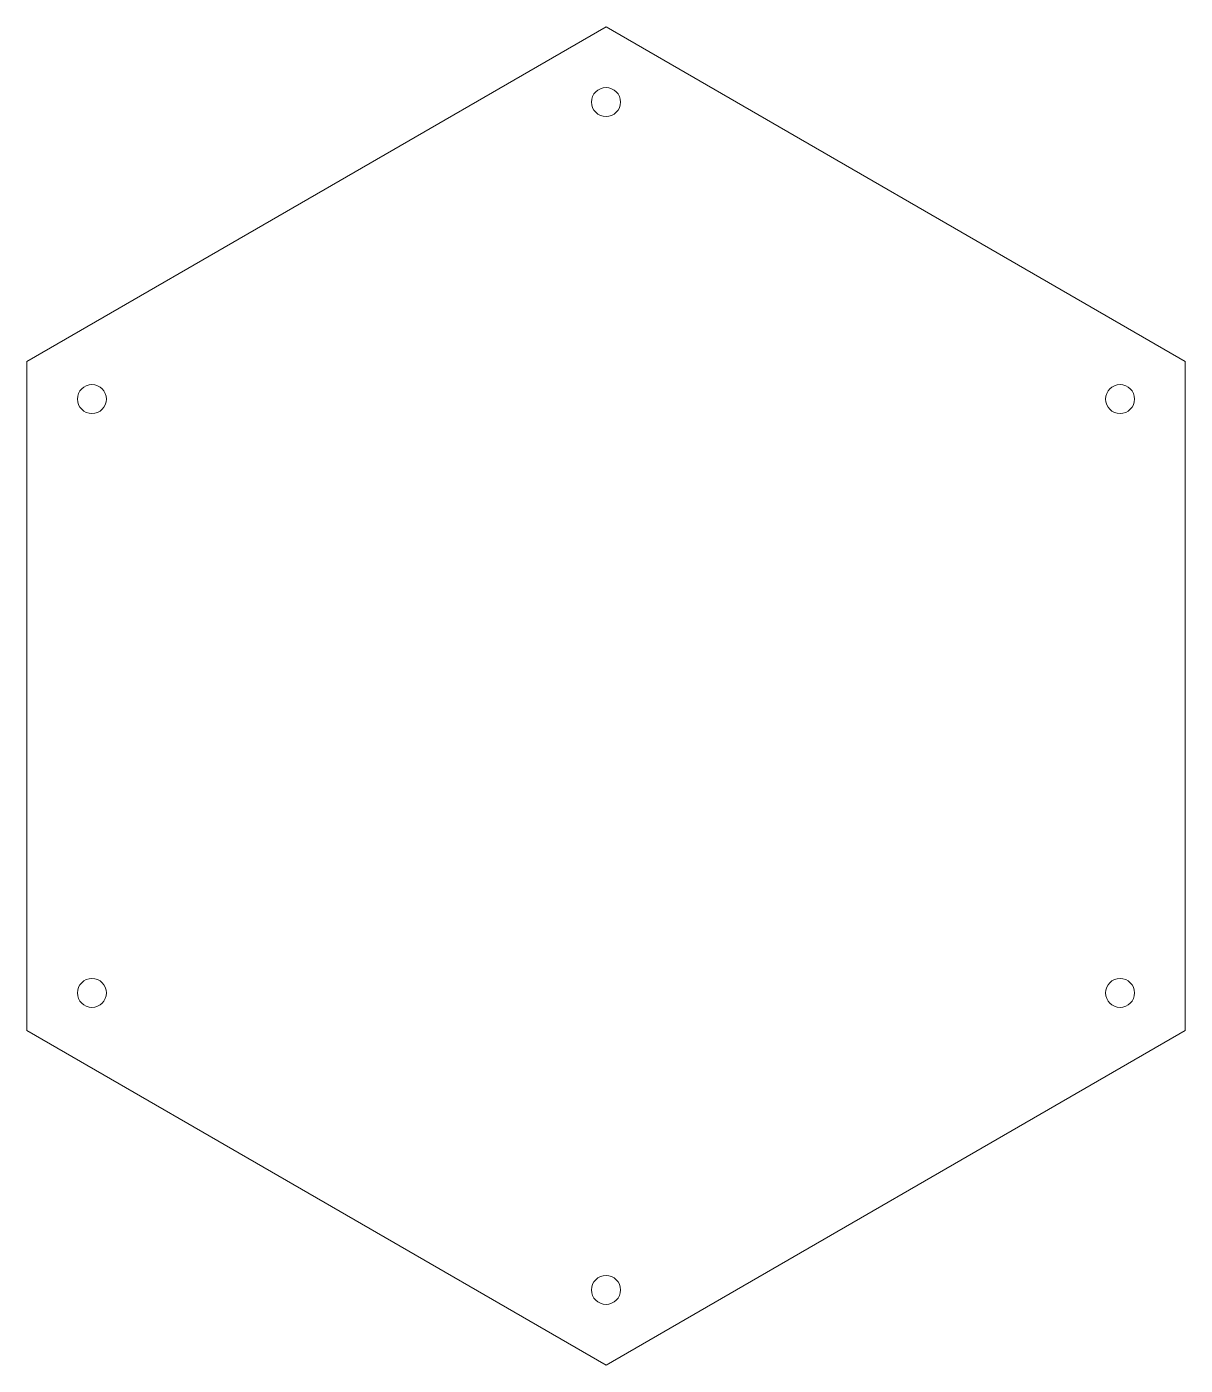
# Model space of a CAD drawing. Extents: x 60 to 220, y 16 to 200.
import ezdxf

# ---------------------------------------------------------------- set-up
doc = ezdxf.new("R2010")
doc.units = 0

msp = doc.modelspace()

# ---------------------------------------------------------------- linework, layer by layer
at = {"color": 7, "lineweight": 20}
for p, q in [((139.699997, 200.32605), (59.699997, 154.138016)), ((219.699997, 154.138016), (139.699997, 200.32605)), ((59.699997, 154.138016), (59.699997, 61.761974)), ((219.699997, 61.761974), (219.699997, 154.138016)), ((59.699997, 61.761974), (139.699997, 15.573952)), ((219.699997, 61.761974), (139.699997, 15.573952))]:
    msp.add_line(p, q, dxfattribs=at)
for centre in [(139.699997, 189.933746), (68.699997, 148.941864), (210.699997, 148.941864), (68.699997, 66.95813), (210.699997, 66.95813), (139.699997, 25.966255)]:
    msp.add_circle(centre, 2, dxfattribs=at)

doc.saveas('drawing.dxf')
